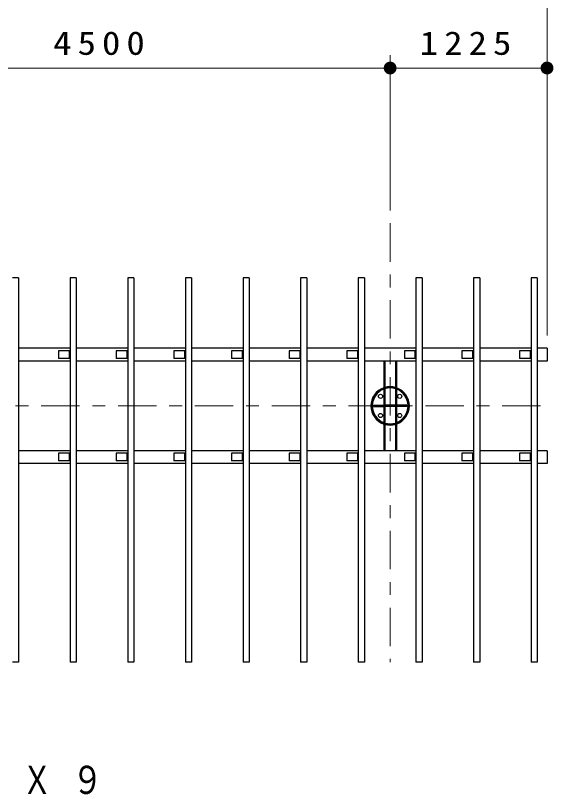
# Model space of a CAD drawing. Units: millimetres on the paper, with parts at other scales. Extents: x -365 to 10, y -38 to 257.
# Drawn here: x -223.8 to -181.8, y 146.7 to 207.5 of the extents above; entities that cross this region are included whole.
import ezdxf

# ---------------------------------------------------------------- set-up
doc = ezdxf.new("R2010")
doc.units = ezdxf.units.MM
doc.linetypes.add('USER2', pattern=[6, 3, -1, 1, -1])
doc.layers.add('LY_1', color=7, linetype='Continuous', lineweight=25)
doc.styles.add('ＭＳ ゴシック', font='')
doc.styles.get('ＭＳ ゴシック').set_extended_font_data('MS Gothic')

# ---------------------------------------------------------------- blocks, each defined once
blk = doc.blocks.new('filled_dot')
at = {"color": 0, "linetype": 'Continuous', "lineweight": -2, "const_width": 1.25}
blk.add_lwpolyline([(-0.625, 0, 1), (0.625, 0, 1)], format="xyb", close=True, dxfattribs=at)

msp = doc.modelspace()

# ---------------------------------------------------------------- linework, layer by layer
at = {"layer": 'LY_1', "lineweight": 13}
for p, q in [((-182.255, 182.524), (-182.255, 214.06)), ((-194.505, 192.275), (-194.505, 204.393)), ((-239.505, 203.393), (-194.505, 203.393)), ((-194.505, 203.393), (-182.255, 203.393))]:
    msp.add_line(p, q, dxfattribs=at)
at = {"layer": 'LY_1', "linetype": 'USER2', "lineweight": 13}
for p, q in [((-194.505, 191.275), (-194.505, 157.024)), ((-341.755, 177.024), (-182.255, 177.024))]:
    msp.add_line(p, q, dxfattribs=at)
at = {"layer": 'LY_1', "color": 40}
for p, q in [((-223.515, 187.024), (-223.995, 187.024)), ((-223.515, 187.024), (-223.515, 157.024)), ((-219.495, 187.024), (-219.495, 157.024)), ((-219.015, 187.024), (-219.495, 187.024)), ((-219.015, 187.024), (-219.015, 157.024)), ((-214.995, 187.024), (-214.995, 157.024)), ((-214.515, 187.024), (-214.995, 187.024)), ((-214.515, 187.024), (-214.515, 157.024)), ((-210.495, 187.024), (-210.495, 157.024)), ((-210.015, 187.024), (-210.495, 187.024)), ((-210.015, 187.024), (-210.015, 157.024)), ((-205.995, 187.024), (-205.995, 157.024)), ((-205.515, 187.024), (-205.995, 187.024)), ((-205.515, 187.024), (-205.515, 157.024)), ((-201.495, 187.024), (-201.495, 157.024)), ((-201.015, 187.024), (-201.495, 187.024)), ((-201.015, 187.024), (-201.015, 157.024)), ((-196.995, 187.024), (-196.995, 157.024)), ((-196.515, 187.024), (-196.995, 187.024)), ((-196.515, 187.024), (-196.515, 157.024)), ((-192.495, 187.024), (-192.495, 157.024)), ((-192.015, 187.024), (-192.495, 187.024)), ((-192.015, 187.024), (-192.015, 157.024)), ((-187.995, 187.024), (-187.995, 157.024)), ((-187.515, 187.024), (-187.995, 187.024)), ((-187.515, 187.024), (-187.515, 157.024)), ((-183.495, 187.024), (-183.495, 157.024)), ((-183.015, 187.024), (-183.495, 187.024)), ((-183.015, 187.024), (-183.015, 157.024)), ((-223.515, 157.024), (-223.995, 157.024)), ((-219.015, 157.024), (-219.495, 157.024)), ((-214.515, 157.024), (-214.995, 157.024)), ((-210.015, 157.024), (-210.495, 157.024)), ((-205.515, 157.024), (-205.995, 157.024)), ((-201.015, 157.024), (-201.495, 157.024)), ((-196.515, 157.024), (-196.995, 157.024)), ((-192.015, 157.024), (-192.495, 157.024)), ((-187.515, 157.024), (-187.995, 157.024)), ((-183.015, 157.024), (-183.495, 157.024))]:
    msp.add_line(p, q, dxfattribs=at)
at = {"layer": 'LY_1'}
for p, q in [((-219.495, 181.524), (-223.515, 181.524)), ((-220.395, 181.324), (-220.395, 180.724)), ((-219.495, 181.324), (-220.395, 181.324)), ((-219.565, 181.324), (-219.565, 180.724)), ((-219.495, 181.324), (-219.495, 180.724)), ((-214.995, 181.524), (-219.015, 181.524)), ((-215.895, 181.324), (-215.895, 180.724)), ((-214.995, 181.324), (-215.895, 181.324)), ((-215.065, 181.324), (-215.065, 180.724)), ((-214.995, 181.324), (-214.995, 180.724)), ((-210.495, 181.524), (-214.515, 181.524)), ((-211.395, 181.324), (-211.395, 180.724)), ((-210.495, 181.324), (-211.395, 181.324)), ((-210.565, 181.324), (-210.565, 180.724)), ((-210.495, 181.324), (-210.495, 180.724)), ((-205.995, 181.524), (-210.015, 181.524)), ((-206.895, 181.324), (-206.895, 180.724)), ((-205.995, 181.324), (-206.895, 181.324)), ((-206.065, 181.324), (-206.065, 180.724)), ((-205.995, 181.324), (-205.995, 180.724)), ((-201.495, 181.524), (-205.515, 181.524)), ((-202.395, 181.324), (-202.395, 180.724)), ((-201.495, 181.324), (-202.395, 181.324)), ((-201.565, 181.324), (-201.565, 180.724)), ((-201.495, 181.324), (-201.495, 180.724)), ((-196.995, 181.524), (-201.015, 181.524)), ((-197.895, 181.324), (-197.895, 180.724)), ((-196.995, 181.324), (-197.895, 181.324)), ((-197.065, 181.324), (-197.065, 180.724)), ((-196.995, 181.324), (-196.995, 180.724)), ((-192.495, 181.524), (-196.515, 181.524)), ((-193.395, 181.324), (-193.395, 180.724)), ((-192.495, 181.324), (-193.395, 181.324)), ((-192.565, 181.324), (-192.565, 180.724)), ((-192.495, 181.324), (-192.495, 180.724)), ((-187.995, 181.524), (-192.015, 181.524)), ((-188.895, 181.324), (-188.895, 180.724)), ((-187.995, 181.324), (-188.895, 181.324)), ((-188.065, 181.324), (-188.065, 180.724)), ((-187.995, 181.324), (-187.995, 180.724)), ((-183.495, 181.524), (-187.515, 181.524)), ((-184.395, 181.324), (-184.395, 180.724)), ((-183.495, 181.324), (-184.395, 181.324)), ((-183.565, 181.324), (-183.565, 180.724)), ((-183.495, 181.324), (-183.495, 180.724)), ((-182.255, 181.524), (-182.955, 181.524)), ((-182.255, 181.524), (-182.255, 180.524)), ((-219.495, 180.724), (-220.395, 180.724)), ((-214.995, 180.724), (-215.895, 180.724)), ((-210.495, 180.724), (-211.395, 180.724)), ((-205.995, 180.724), (-206.895, 180.724)), ((-201.495, 180.724), (-202.395, 180.724)), ((-196.995, 180.724), (-197.895, 180.724)), ((-192.495, 180.724), (-193.395, 180.724)), ((-187.995, 180.724), (-188.895, 180.724)), ((-183.495, 180.724), (-184.395, 180.724)), ((-219.495, 180.524), (-223.515, 180.524)), ((-214.995, 180.524), (-219.015, 180.524)), ((-210.495, 180.524), (-214.515, 180.524)), ((-205.995, 180.524), (-210.015, 180.524)), ((-201.495, 180.524), (-205.515, 180.524)), ((-196.995, 180.524), (-201.015, 180.524)), ((-192.495, 180.524), (-196.515, 180.524)), ((-195.005, 180.524), (-195.005, 173.524)), ((-194.915, 180.524), (-194.915, 173.524)), ((-194.095, 180.524), (-194.095, 173.524)), ((-194.005, 180.524), (-194.005, 173.524)), ((-187.995, 180.524), (-192.015, 180.524)), ((-183.495, 180.524), (-187.515, 180.524)), ((-182.255, 180.524), (-182.955, 180.524)), ((-195.805, 177.069), (-195.805, 176.979)), ((-195.805, 177.069), (-195.005, 177.069)), ((-195.805, 176.979), (-195.005, 176.979)), ((-194.095, 177.069), (-194.915, 177.069)), ((-194.095, 176.979), (-194.915, 176.979)), ((-193.205, 177.069), (-194.005, 177.069)), ((-193.205, 176.979), (-194.005, 176.979)), ((-193.205, 177.069), (-193.205, 176.979)), ((-219.495, 173.524), (-223.515, 173.524)), ((-220.395, 173.324), (-220.395, 172.724)), ((-219.495, 173.324), (-220.395, 173.324)), ((-219.565, 173.324), (-219.565, 172.724)), ((-219.495, 173.324), (-219.495, 172.724)), ((-214.995, 173.524), (-219.015, 173.524)), ((-215.895, 173.324), (-215.895, 172.724)), ((-214.995, 173.324), (-215.895, 173.324)), ((-215.065, 173.324), (-215.065, 172.724)), ((-214.995, 173.324), (-214.995, 172.724)), ((-210.495, 173.524), (-214.515, 173.524)), ((-211.395, 173.324), (-211.395, 172.724)), ((-210.495, 173.324), (-211.395, 173.324)), ((-210.565, 173.324), (-210.565, 172.724)), ((-210.495, 173.324), (-210.495, 172.724)), ((-205.995, 173.524), (-210.015, 173.524)), ((-206.895, 173.324), (-206.895, 172.724)), ((-205.995, 173.324), (-206.895, 173.324)), ((-206.065, 173.324), (-206.065, 172.724)), ((-205.995, 173.324), (-205.995, 172.724)), ((-201.495, 173.524), (-205.515, 173.524)), ((-202.395, 173.324), (-202.395, 172.724)), ((-201.495, 173.324), (-202.395, 173.324)), ((-201.565, 173.324), (-201.565, 172.724)), ((-201.495, 173.324), (-201.495, 172.724)), ((-196.995, 173.524), (-201.015, 173.524)), ((-197.895, 173.324), (-197.895, 172.724)), ((-196.995, 173.324), (-197.895, 173.324)), ((-197.065, 173.324), (-197.065, 172.724)), ((-196.995, 173.324), (-196.995, 172.724)), ((-192.495, 173.524), (-196.515, 173.524)), ((-193.395, 173.324), (-193.395, 172.724)), ((-192.495, 173.324), (-193.395, 173.324)), ((-192.565, 173.324), (-192.565, 172.724)), ((-192.495, 173.324), (-192.495, 172.724)), ((-187.995, 173.524), (-192.015, 173.524)), ((-188.895, 173.324), (-188.895, 172.724)), ((-187.995, 173.324), (-188.895, 173.324)), ((-188.065, 173.324), (-188.065, 172.724)), ((-187.995, 173.324), (-187.995, 172.724)), ((-183.495, 173.524), (-187.515, 173.524)), ((-184.395, 173.324), (-184.395, 172.724)), ((-183.495, 173.324), (-184.395, 173.324)), ((-183.565, 173.324), (-183.565, 172.724)), ((-183.495, 173.324), (-183.495, 172.724)), ((-182.255, 173.524), (-182.955, 173.524)), ((-182.255, 173.524), (-182.255, 172.524)), ((-219.495, 172.724), (-220.395, 172.724)), ((-214.995, 172.724), (-215.895, 172.724)), ((-210.495, 172.724), (-211.395, 172.724)), ((-205.995, 172.724), (-206.895, 172.724)), ((-201.495, 172.724), (-202.395, 172.724)), ((-196.995, 172.724), (-197.895, 172.724)), ((-192.495, 172.724), (-193.395, 172.724)), ((-187.995, 172.724), (-188.895, 172.724)), ((-183.495, 172.724), (-184.395, 172.724)), ((-219.495, 172.524), (-223.515, 172.524)), ((-214.995, 172.524), (-219.015, 172.524)), ((-210.495, 172.524), (-214.515, 172.524)), ((-205.995, 172.524), (-210.015, 172.524)), ((-201.495, 172.524), (-205.515, 172.524)), ((-196.995, 172.524), (-201.015, 172.524)), ((-192.495, 172.524), (-196.515, 172.524)), ((-187.995, 172.524), (-192.015, 172.524)), ((-183.495, 172.524), (-187.515, 172.524)), ((-182.255, 172.524), (-182.955, 172.524))]:
    msp.add_line(p, q, dxfattribs=at)
for centre in [(-195.255, 177.774), (-193.755, 177.774), (-195.255, 176.274), (-193.755, 176.274)]:
    msp.add_circle(centre, 0.16, dxfattribs=at)
for radius, start, end in [(1.5, 109.47122, 250.52878), (1.45, 110.17129, 249.82877), (1.4, 110.92488, 249.07518), (1.5, 74.13593, 105.86165), (1.45, 73.57488, 106.4251), (1.4, 72.97071, 107.02927), (1.5, 289.47122, 70.52878), (1.45, 290.17127, 69.82875), (1.4, 290.92486, 69.07516), (1.4, 252.97073, 287.02929), (1.45, 253.5749, 286.42512), (1.5, 254.13835, 285.86407)]:
    msp.add_arc((-194.505, 177.024), radius, start, end, dxfattribs=at)

# ---------------------------------------------------------------- block references
at = {"layer": 'LY_1', "lineweight": 13, "xscale": 0.4, "yscale": 0.4, "rotation": 180}
for p in [(-194.505, 203.393), (-182.255, 203.393)]:
    msp.add_blockref('filled_dot', p, dxfattribs=at)

# ---------------------------------------------------------------- texts
at = {"layer": 'LY_1', "style": 'ＭＳ ゴシック'}
for s, insert, char_height, attachment_point in [('\\T1.33;\\W1.15;4500', (-217.005, 204.393), 1.833, 8), ('\\T1.33;\\W1.15;1225', (-188.38, 204.393), 1.833, 8), ('\\T1.64;\\W0.8;Ｈ－１４８Ｘ１００Ｘ６Ｘ９', (-266.563, 147.819), 2.199, 4)]:
    msp.add_mtext(s, dxfattribs=dict(at, insert=insert, char_height=char_height, attachment_point=attachment_point))

doc.saveas('drawing.dxf')
